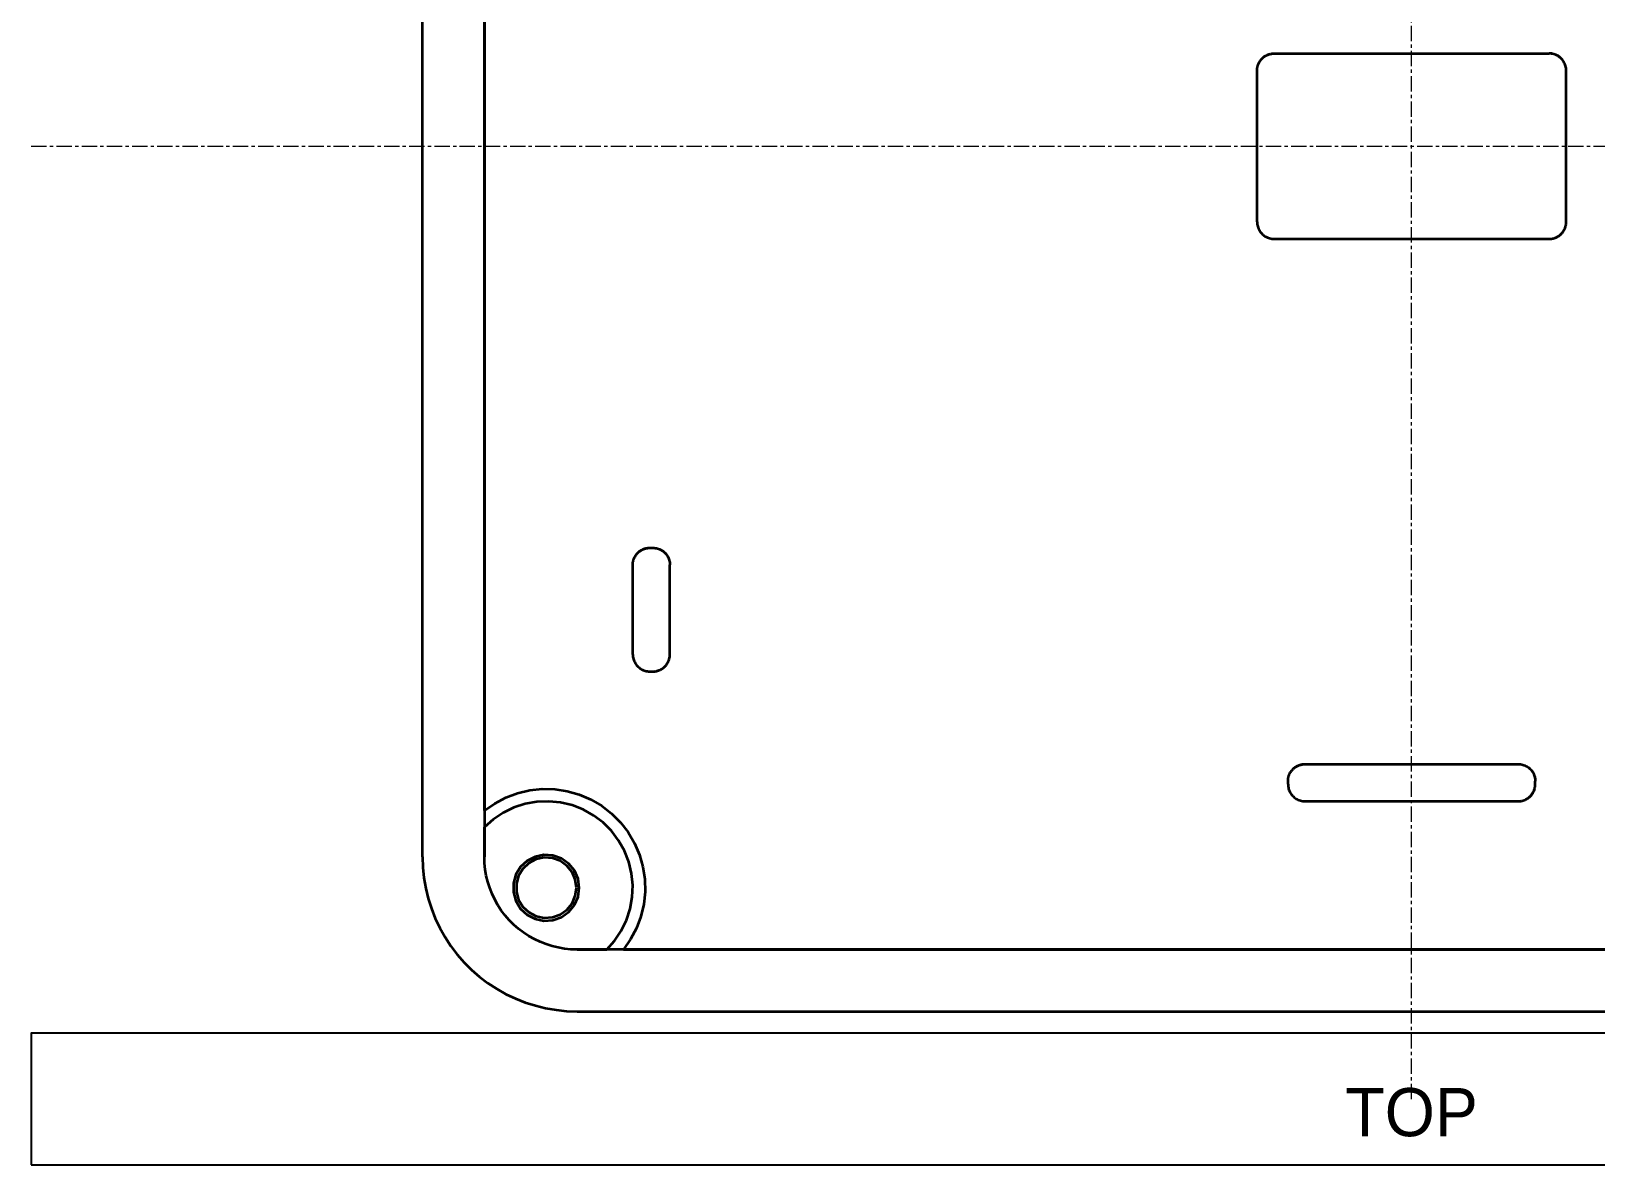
# Model space of a CAD drawing. Header units: millimetres. Extents: x 10 to 410, y 10 to 287.
# Drawn here: x 278 to 349.4, y 187 to 238.7 of the extents above; entities that cross this region are included whole.
import ezdxf
from ezdxf.enums import TextEntityAlignment as Align

# ---------------------------------------------------------------- set-up
doc = ezdxf.new("R2010")
doc.units = ezdxf.units.MM
doc.linetypes.add('CENTER', pattern=[1.15, 0.7, -0.15, 0.15, -0.15])
doc.linetypes.add('DASHED', pattern=[0.75, 0.5, -0.25])
for name, color, linetype, lineweight in [('CENTER', 4, 'CENTER', 13), ('HIDDEN', 8, 'DASHED', 18), ('TITLE_BLOCK', 7, 'CONTINUOUS', 25), ('VISIBLE', 7, 'CONTINUOUS', 35)]:
    doc.layers.add(name, color=color, linetype=linetype, lineweight=lineweight)

msp = doc.modelspace()

# ---------------------------------------------------------------- linework, layer by layer
at = {"layer": 'CENTER'}
for p, q in [((341, 190), (341, 273)), ((278, 233.5), (404, 233.5))]:
    msp.add_line(p, q, dxfattribs=at)
at = {"layer": 'HIDDEN'}
for points in [[(295.864, 201.059), (295.864, 203.88), (295.864, 206.702), (295.864, 209.523), (295.864, 212.344), (295.864, 215.165), (295.864, 217.987), (295.864, 220.808), (295.864, 223.629), (295.864, 226.45), (295.864, 229.271), (295.864, 232.093), (295.864, 234.914), (295.864, 237.735), (295.864, 240.556), (295.864, 243.377), (295.864, 246.199), (295.864, 249.02), (295.864, 251.841), (295.864, 254.662), (295.864, 257.483), (295.864, 260.305), (295.864, 263.126), (295.864, 265.947)], [(333.949, 236.958), (333.95, 236.987), (333.952, 237.016), (333.954, 237.045), (333.958, 237.074), (333.963, 237.103), (333.969, 237.131), (333.976, 237.16), (333.984, 237.188), (333.993, 237.215), (334.003, 237.243), (334.015, 237.269), (334.027, 237.296), (334.04, 237.322), (334.054, 237.347), (334.069, 237.372), (334.085, 237.397), (334.102, 237.42), (334.12, 237.443), (334.139, 237.466), (334.158, 237.487), (334.178, 237.508), (334.199, 237.528), (334.221, 237.548)], [(333.949, 230.046), (333.949, 230.347), (333.949, 230.647), (333.949, 230.948), (333.949, 231.248), (333.949, 231.549), (333.949, 231.849), (333.949, 232.15), (333.949, 232.45), (333.949, 232.751), (333.949, 233.051), (333.949, 233.352), (333.949, 233.652), (333.949, 233.953), (333.949, 234.253), (333.949, 234.554), (333.949, 234.854), (333.949, 235.155), (333.949, 235.455), (333.949, 235.756), (333.949, 236.056), (333.949, 236.357), (333.949, 236.658), (333.949, 236.958)], [(333.949, 236.958), (333.949, 236.958), (333.949, 236.958), (333.949, 236.958), (333.949, 236.958), (333.949, 236.958), (333.949, 236.958), (333.949, 236.958), (333.949, 236.958), (333.949, 236.958), (333.949, 236.958), (333.949, 236.958), (333.949, 236.958), (333.949, 236.958), (333.949, 236.958), (333.949, 236.958), (333.949, 236.958), (333.949, 236.958), (333.949, 236.958), (333.949, 236.958), (333.949, 236.958), (333.949, 236.957), (333.949, 236.957), (333.949, 236.957)], [(333.949, 230.046), (333.951, 229.993), (333.957, 229.94), (333.966, 229.888), (333.978, 229.837), (333.994, 229.786), (334.014, 229.737), (334.036, 229.689), (334.062, 229.643), (334.091, 229.599), (334.123, 229.556), (334.158, 229.517), (334.196, 229.479), (334.236, 229.444), (334.278, 229.412), (334.322, 229.383), (334.368, 229.357), (334.416, 229.335), (334.465, 229.315), (334.516, 229.299), (334.567, 229.287), (334.62, 229.278), (334.672, 229.272), (334.725, 229.27)], [(333.949, 230.046), (333.949, 230.046), (333.949, 230.046), (333.949, 230.046), (333.949, 230.046), (333.949, 230.046), (333.949, 230.046), (333.949, 230.046), (333.949, 230.046), (333.949, 230.046), (333.949, 230.046), (333.949, 230.046), (333.949, 230.046), (333.949, 230.046), (333.949, 230.046), (333.949, 230.046), (333.949, 230.046), (333.949, 230.046), (333.949, 230.046), (333.949, 230.046), (333.949, 230.046), (333.949, 230.046), (333.949, 230.046), (333.949, 230.045)], [(334.725, 229.27), (335.271, 229.27), (335.817, 229.27), (336.363, 229.27), (336.909, 229.27), (337.454, 229.27), (338, 229.27), (338.546, 229.27), (339.092, 229.27), (339.638, 229.27), (340.184, 229.27), (340.73, 229.27), (341.275, 229.27), (341.821, 229.27), (342.367, 229.27), (342.913, 229.27), (343.459, 229.27), (344.005, 229.27), (344.55, 229.27), (345.096, 229.27), (345.642, 229.27), (346.188, 229.27), (346.734, 229.27), (347.28, 229.27)], [(334.725, 229.27), (334.725, 229.27), (334.725, 229.27), (334.725, 229.27), (334.725, 229.27), (334.725, 229.27), (334.725, 229.27), (334.725, 229.27), (334.725, 229.27), (334.725, 229.27), (334.725, 229.27), (334.725, 229.27), (334.725, 229.27), (334.725, 229.27), (334.725, 229.27), (334.725, 229.27), (334.725, 229.27), (334.725, 229.27), (334.725, 229.27), (334.725, 229.27), (334.725, 229.27), (334.725, 229.27), (334.725, 229.27), (334.725, 229.27)], [(347.28, 229.27), (347.28, 229.27), (347.28, 229.27), (347.28, 229.27), (347.279, 229.27), (347.279, 229.27), (347.279, 229.27), (347.279, 229.27), (347.279, 229.27), (347.279, 229.27), (347.279, 229.27), (347.279, 229.27), (347.279, 229.27), (347.279, 229.27), (347.279, 229.27), (347.279, 229.27), (347.279, 229.27), (347.279, 229.27), (347.279, 229.27), (347.279, 229.27), (347.279, 229.27), (347.279, 229.27), (347.279, 229.27), (347.279, 229.27)], [(347.28, 229.27), (347.303, 229.271), (347.327, 229.272), (347.351, 229.274), (347.375, 229.276), (347.398, 229.279), (347.422, 229.283), (347.445, 229.288), (347.469, 229.294), (347.492, 229.3), (347.514, 229.307), (347.537, 229.314), (347.559, 229.323), (347.582, 229.331), (347.603, 229.341), (347.625, 229.351), (347.646, 229.362), (347.667, 229.374), (347.688, 229.386), (347.708, 229.399), (347.727, 229.412), (347.747, 229.427), (347.765, 229.441), (347.784, 229.456)], [(305.455, 214.388), (305.456, 214.418), (305.457, 214.447), (305.46, 214.476), (305.464, 214.504), (305.469, 214.533), (305.475, 214.562), (305.482, 214.59), (305.49, 214.618), (305.499, 214.646), (305.509, 214.673), (305.52, 214.7), (305.533, 214.726), (305.546, 214.752), (305.56, 214.778), (305.575, 214.803), (305.591, 214.827), (305.608, 214.851), (305.626, 214.874), (305.644, 214.896), (305.664, 214.918), (305.684, 214.939), (305.705, 214.959), (305.727, 214.978)], [(305.455, 214.388), (305.455, 214.388), (305.455, 214.388), (305.455, 214.388), (305.455, 214.388), (305.455, 214.388), (305.455, 214.388), (305.455, 214.388), (305.455, 214.388), (305.455, 214.388), (305.454, 214.388), (305.454, 214.388), (305.454, 214.388), (305.454, 214.388), (305.454, 214.387), (305.454, 214.387), (305.454, 214.387), (305.454, 214.387), (305.454, 214.387), (305.454, 214.387), (305.454, 214.387), (305.454, 214.387), (305.454, 214.387), (305.453, 214.387)], [(305.455, 210.298), (305.455, 210.476), (305.455, 210.653), (305.455, 210.831), (305.455, 211.009), (305.455, 211.187), (305.455, 211.365), (305.455, 211.543), (305.455, 211.721), (305.455, 211.898), (305.455, 212.076), (305.455, 212.254), (305.455, 212.432), (305.455, 212.61), (305.455, 212.788), (305.455, 212.966), (305.455, 213.143), (305.455, 213.321), (305.455, 213.499), (305.455, 213.677), (305.455, 213.855), (305.455, 214.033), (305.455, 214.211), (305.455, 214.388)], [(305.455, 210.298), (305.455, 210.298), (305.455, 210.298), (305.455, 210.297), (305.455, 210.297), (305.455, 210.297), (305.455, 210.297), (305.455, 210.297), (305.455, 210.297), (305.455, 210.297), (305.454, 210.297), (305.454, 210.297), (305.454, 210.297), (305.454, 210.297), (305.454, 210.297), (305.454, 210.297), (305.454, 210.297), (305.454, 210.297), (305.454, 210.296), (305.454, 210.296), (305.454, 210.296), (305.454, 210.296), (305.454, 210.296), (305.453, 210.296)], [(305.455, 210.298), (305.457, 210.245), (305.462, 210.192), (305.471, 210.14), (305.484, 210.088), (305.5, 210.038), (305.519, 209.989), (305.542, 209.941), (305.568, 209.895), (305.597, 209.85), (305.629, 209.808), (305.664, 209.768), (305.702, 209.731), (305.741, 209.696), (305.784, 209.664), (305.828, 209.635), (305.874, 209.609), (305.922, 209.586), (305.971, 209.567), (306.022, 209.551), (306.073, 209.538), (306.125, 209.529), (306.178, 209.524), (306.231, 209.522)], [(306.231, 209.522), (306.231, 209.522), (306.231, 209.522), (306.231, 209.522), (306.231, 209.522), (306.231, 209.522), (306.231, 209.521), (306.231, 209.521), (306.23, 209.521), (306.23, 209.521), (306.23, 209.521), (306.23, 209.521), (306.23, 209.521), (306.23, 209.521), (306.23, 209.521), (306.23, 209.521), (306.23, 209.521), (306.23, 209.521), (306.23, 209.521), (306.23, 209.521), (306.229, 209.52), (306.229, 209.52), (306.229, 209.52), (306.229, 209.52)], [(306.231, 209.522), (306.237, 209.522), (306.243, 209.522), (306.249, 209.522), (306.256, 209.522), (306.262, 209.522), (306.268, 209.522), (306.274, 209.522), (306.28, 209.522), (306.286, 209.522), (306.292, 209.522), (306.299, 209.522), (306.305, 209.522), (306.311, 209.522), (306.317, 209.522), (306.323, 209.522), (306.329, 209.522), (306.335, 209.522), (306.341, 209.522), (306.348, 209.522), (306.354, 209.522), (306.36, 209.522), (306.366, 209.522), (306.372, 209.522)], [(306.372, 209.522), (306.372, 209.522), (306.372, 209.522), (306.372, 209.522), (306.372, 209.522), (306.372, 209.522), (306.372, 209.521), (306.372, 209.521), (306.372, 209.521), (306.371, 209.521), (306.371, 209.521), (306.371, 209.521), (306.371, 209.521), (306.371, 209.521), (306.371, 209.521), (306.371, 209.521), (306.371, 209.521), (306.371, 209.521), (306.371, 209.521), (306.371, 209.521), (306.371, 209.52), (306.37, 209.52), (306.37, 209.52), (306.37, 209.52)], [(306.372, 209.522), (306.396, 209.522), (306.42, 209.523), (306.444, 209.525), (306.467, 209.528), (306.491, 209.531), (306.515, 209.535), (306.538, 209.54), (306.561, 209.545), (306.584, 209.551), (306.607, 209.558), (306.63, 209.566), (306.652, 209.574), (306.674, 209.583), (306.696, 209.593), (306.718, 209.603), (306.739, 209.614), (306.76, 209.625), (306.78, 209.638), (306.8, 209.651), (306.82, 209.664), (306.839, 209.678), (306.858, 209.693), (306.876, 209.708)], [(335.36, 204.514), (335.361, 204.543), (335.362, 204.572), (335.365, 204.601), (335.369, 204.63), (335.374, 204.659), (335.38, 204.687), (335.387, 204.716), (335.395, 204.744), (335.404, 204.771), (335.414, 204.799), (335.425, 204.826), (335.437, 204.852), (335.451, 204.878), (335.465, 204.903), (335.48, 204.928), (335.496, 204.953), (335.513, 204.976), (335.531, 204.999), (335.549, 205.022), (335.569, 205.043), (335.589, 205.064), (335.61, 205.085), (335.632, 205.104)], [(335.36, 204.514), (335.36, 204.514), (335.36, 204.514), (335.36, 204.514), (335.36, 204.514), (335.36, 204.514), (335.36, 204.514), (335.359, 204.514), (335.359, 204.514), (335.359, 204.514), (335.359, 204.514), (335.359, 204.513), (335.359, 204.513), (335.359, 204.513), (335.359, 204.513), (335.359, 204.513), (335.359, 204.513), (335.359, 204.513), (335.359, 204.513), (335.359, 204.513), (335.358, 204.513), (335.358, 204.513), (335.358, 204.513), (335.358, 204.513)], [(335.36, 204.373), (335.36, 204.373), (335.36, 204.373), (335.36, 204.373), (335.36, 204.373), (335.36, 204.373), (335.36, 204.373), (335.359, 204.373), (335.359, 204.373), (335.359, 204.373), (335.359, 204.372), (335.359, 204.372), (335.359, 204.372), (335.359, 204.372), (335.359, 204.372), (335.359, 204.372), (335.359, 204.372), (335.359, 204.372), (335.359, 204.372), (335.359, 204.372), (335.358, 204.372), (335.358, 204.372), (335.358, 204.372), (335.358, 204.372)], [(335.36, 204.373), (335.36, 204.379), (335.36, 204.385), (335.36, 204.392), (335.36, 204.398), (335.36, 204.404), (335.36, 204.41), (335.36, 204.416), (335.36, 204.422), (335.36, 204.428), (335.36, 204.434), (335.36, 204.441), (335.36, 204.447), (335.36, 204.453), (335.36, 204.459), (335.36, 204.465), (335.36, 204.471), (335.36, 204.477), (335.36, 204.484), (335.36, 204.49), (335.36, 204.496), (335.36, 204.502), (335.36, 204.508), (335.36, 204.514)], [(335.36, 204.373), (335.362, 204.32), (335.367, 204.268), (335.376, 204.215), (335.389, 204.164), (335.405, 204.113), (335.424, 204.064), (335.447, 204.016), (335.473, 203.97), (335.502, 203.926), (335.534, 203.884), (335.569, 203.844), (335.606, 203.806), (335.646, 203.771), (335.688, 203.739), (335.733, 203.71), (335.779, 203.684), (335.827, 203.662), (335.876, 203.642), (335.927, 203.626), (335.978, 203.614), (336.03, 203.605), (336.083, 203.599), (336.136, 203.597)], [(336.136, 203.597), (336.136, 203.597), (336.136, 203.597), (336.136, 203.597), (336.136, 203.597), (336.135, 203.597), (336.135, 203.597), (336.135, 203.597), (336.135, 203.597), (336.135, 203.597), (336.135, 203.597), (336.135, 203.597), (336.135, 203.596), (336.135, 203.596), (336.135, 203.596), (336.135, 203.596), (336.135, 203.596), (336.135, 203.596), (336.134, 203.596), (336.134, 203.596), (336.134, 203.596), (336.134, 203.596), (336.134, 203.596), (336.134, 203.596)], [(336.136, 203.597), (336.559, 203.597), (336.982, 203.597), (337.405, 203.597), (337.829, 203.597), (338.252, 203.597), (338.675, 203.597), (339.098, 203.597), (339.521, 203.597), (339.944, 203.597), (340.368, 203.597), (340.791, 203.597), (341.214, 203.597), (341.637, 203.597), (342.06, 203.597), (342.484, 203.597), (342.907, 203.597), (343.33, 203.597), (343.753, 203.597), (344.176, 203.597), (344.599, 203.597), (345.023, 203.597), (345.446, 203.597), (345.869, 203.597)], [(345.869, 203.597), (345.869, 203.597), (345.869, 203.597), (345.869, 203.597), (345.869, 203.597), (345.869, 203.597), (345.869, 203.597), (345.868, 203.597), (345.868, 203.597), (345.868, 203.597), (345.868, 203.597), (345.868, 203.597), (345.868, 203.596), (345.868, 203.596), (345.868, 203.596), (345.868, 203.596), (345.868, 203.596), (345.868, 203.596), (345.868, 203.596), (345.868, 203.596), (345.867, 203.596), (345.867, 203.596), (345.867, 203.596), (345.867, 203.596)], [(345.869, 203.597), (345.893, 203.598), (345.917, 203.599), (345.94, 203.601), (345.964, 203.603), (345.988, 203.606), (346.011, 203.61), (346.035, 203.615), (346.058, 203.621), (346.081, 203.627), (346.104, 203.634), (346.127, 203.641), (346.149, 203.65), (346.171, 203.659), (346.193, 203.668), (346.214, 203.678), (346.236, 203.689), (346.256, 203.701), (346.277, 203.713), (346.297, 203.726), (346.317, 203.74), (346.336, 203.754), (346.355, 203.768), (346.373, 203.783)], [(295.864, 201.059), (295.864, 201.059), (295.864, 201.059), (295.863, 201.058), (295.863, 201.058), (295.863, 201.058), (295.862, 201.058), (295.862, 201.057), (295.862, 201.057), (295.862, 201.057), (295.861, 201.057), (295.861, 201.056), (295.861, 201.056), (295.86, 201.056), (295.86, 201.055), (295.86, 201.055), (295.859, 201.055), (295.859, 201.055), (295.859, 201.054), (295.858, 201.054), (295.858, 201.054), (295.858, 201.054), (295.857, 201.053), (295.857, 201.053)], [(295.864, 201.059), (295.881, 200.578), (295.93, 200.099), (296.012, 199.624), (296.126, 199.156), (296.272, 198.697), (296.448, 198.249), (296.655, 197.814), (296.891, 197.395), (297.155, 196.992), (297.446, 196.608), (297.763, 196.245), (298.103, 195.905), (298.466, 195.588), (298.85, 195.297), (299.253, 195.033), (299.673, 194.797), (300.107, 194.59), (300.555, 194.413), (301.015, 194.268), (301.482, 194.154), (301.957, 194.072), (302.436, 194.023), (302.917, 194.006)], [(302.917, 194.006), (302.917, 194.006), (302.917, 194.006), (302.916, 194.005), (302.916, 194.005), (302.916, 194.005), (302.915, 194.005), (302.915, 194.004), (302.915, 194.004), (302.915, 194.004), (302.914, 194.004), (302.914, 194.003), (302.914, 194.003), (302.913, 194.003), (302.913, 194.002), (302.913, 194.002), (302.912, 194.002), (302.912, 194.002), (302.912, 194.001), (302.911, 194.001), (302.911, 194.001), (302.911, 194.001), (302.91, 194), (302.91, 194)], [(302.917, 194.006), (306.229, 194.006), (309.541, 194.006), (312.853, 194.006), (316.165, 194.006), (319.477, 194.006), (322.788, 194.006), (326.1, 194.006), (329.412, 194.006), (332.724, 194.006), (336.036, 194.006), (339.348, 194.006), (342.66, 194.006), (345.971, 194.006), (349.283, 194.006), (352.595, 194.006), (355.907, 194.006), (359.219, 194.006), (362.531, 194.006), (365.843, 194.006), (369.154, 194.006), (372.466, 194.006), (375.778, 194.006), (379.09, 194.006)]]:
    msp.add_lwpolyline(points, dxfattribs=at)
at = {"layer": 'TITLE_BLOCK'}
msp.add_lwpolyline([(278, 187), (404, 187), (404, 193), (278, 193)], close=True, dxfattribs=at)
at = {"layer": 'VISIBLE'}
for points in [[(295.857, 201.053), (295.857, 203.874), (295.857, 206.695), (295.857, 209.517), (295.857, 212.338), (295.857, 215.159), (295.857, 217.98), (295.857, 220.801), (295.857, 223.623), (295.857, 226.444), (295.857, 229.265), (295.857, 232.086), (295.857, 234.907), (295.857, 237.729), (295.857, 240.55), (295.857, 243.371), (295.857, 246.192), (295.857, 249.014), (295.857, 251.835), (295.857, 254.656), (295.857, 257.477), (295.857, 260.298), (295.857, 263.12), (295.857, 265.941)], [(298.678, 265.941), (298.678, 263.12), (298.678, 260.298), (298.678, 257.477), (298.678, 254.656), (298.678, 251.835), (298.678, 249.014), (298.678, 246.192), (298.678, 243.371), (298.678, 240.55), (298.678, 237.729), (298.678, 234.907), (298.678, 232.086), (298.678, 229.265), (298.678, 226.444), (298.678, 223.623), (298.678, 220.801), (298.678, 217.98), (298.678, 215.159), (298.678, 212.338), (298.678, 209.517), (298.678, 206.695), (298.678, 203.874), (298.678, 201.053)], [(298.684, 203.168), (298.684, 205.805), (298.684, 208.443), (298.684, 211.081), (298.684, 213.719), (298.684, 216.357), (298.684, 218.994), (298.684, 221.632), (298.684, 224.27), (298.684, 226.908), (298.684, 229.545), (298.684, 232.183), (298.684, 234.821), (298.684, 237.459), (298.684, 240.097), (298.684, 242.734), (298.684, 245.372), (298.684, 248.01), (298.684, 250.648), (298.684, 253.285), (298.684, 255.923), (298.684, 258.561), (298.684, 261.199), (298.684, 263.836)], [(333.949, 236.957), (333.949, 236.987), (333.951, 237.016), (333.954, 237.045), (333.957, 237.073), (333.962, 237.102), (333.968, 237.131), (333.975, 237.159), (333.983, 237.187), (333.993, 237.215), (334.003, 237.242), (334.014, 237.269), (334.026, 237.295), (334.039, 237.321), (334.053, 237.347), (334.068, 237.372), (334.084, 237.396), (334.101, 237.42), (334.119, 237.443), (334.138, 237.465), (334.157, 237.487), (334.178, 237.508), (334.199, 237.528), (334.22, 237.547)], [(334.22, 237.547), (334.239, 237.562), (334.258, 237.577), (334.277, 237.591), (334.297, 237.605), (334.317, 237.617), (334.337, 237.63), (334.358, 237.641), (334.379, 237.652), (334.401, 237.662), (334.423, 237.672), (334.445, 237.681), (334.467, 237.689), (334.49, 237.697), (334.513, 237.704), (334.536, 237.71), (334.559, 237.715), (334.582, 237.72), (334.606, 237.724), (334.629, 237.727), (334.653, 237.73), (334.677, 237.732), (334.701, 237.733), (334.725, 237.733)], [(334.221, 237.548), (334.221, 237.548), (334.221, 237.548), (334.221, 237.548), (334.221, 237.548), (334.221, 237.548), (334.221, 237.548), (334.221, 237.548), (334.221, 237.548), (334.221, 237.548), (334.221, 237.547), (334.221, 237.547), (334.221, 237.547), (334.221, 237.547), (334.221, 237.547), (334.221, 237.547), (334.221, 237.547), (334.221, 237.547), (334.221, 237.547), (334.22, 237.547), (334.22, 237.547), (334.22, 237.547), (334.22, 237.547), (334.22, 237.547)], [(334.221, 237.548), (334.239, 237.563), (334.258, 237.578), (334.278, 237.592), (334.297, 237.605), (334.317, 237.618), (334.338, 237.63), (334.359, 237.642), (334.38, 237.653), (334.401, 237.663), (334.423, 237.673), (334.445, 237.682), (334.468, 237.69), (334.49, 237.697), (334.513, 237.704), (334.536, 237.711), (334.56, 237.716), (334.583, 237.721), (334.606, 237.725), (334.63, 237.728), (334.654, 237.731), (334.678, 237.732), (334.701, 237.734), (334.725, 237.734)], [(334.725, 237.734), (335.271, 237.734), (335.817, 237.734), (336.363, 237.734), (336.909, 237.734), (337.454, 237.734), (338, 237.734), (338.546, 237.734), (339.092, 237.734), (339.638, 237.734), (340.184, 237.734), (340.73, 237.734), (341.275, 237.734), (341.821, 237.734), (342.367, 237.734), (342.913, 237.734), (343.459, 237.734), (344.005, 237.734), (344.55, 237.734), (345.096, 237.734), (345.642, 237.734), (346.188, 237.734), (346.734, 237.734), (347.28, 237.734)], [(334.725, 237.734), (334.725, 237.734), (334.725, 237.734), (334.725, 237.734), (334.725, 237.734), (334.725, 237.734), (334.725, 237.734), (334.725, 237.734), (334.725, 237.734), (334.725, 237.734), (334.725, 237.734), (334.725, 237.734), (334.725, 237.734), (334.725, 237.734), (334.725, 237.734), (334.725, 237.733), (334.725, 237.733), (334.725, 237.733), (334.725, 237.733), (334.725, 237.733), (334.725, 237.733), (334.725, 237.733), (334.725, 237.733), (334.725, 237.733)], [(334.725, 237.733), (335.27, 237.733), (335.816, 237.733), (336.362, 237.733), (336.908, 237.733), (337.454, 237.733), (338, 237.733), (338.545, 237.733), (339.091, 237.733), (339.637, 237.733), (340.183, 237.733), (340.729, 237.733), (341.275, 237.733), (341.82, 237.733), (342.366, 237.733), (342.912, 237.733), (343.458, 237.733), (344.004, 237.733), (344.55, 237.733), (345.096, 237.733), (345.641, 237.733), (346.187, 237.733), (346.733, 237.733), (347.279, 237.733)], [(347.28, 237.734), (347.28, 237.734), (347.28, 237.734), (347.28, 237.734), (347.279, 237.734), (347.279, 237.734), (347.279, 237.734), (347.279, 237.734), (347.279, 237.734), (347.279, 237.734), (347.279, 237.734), (347.279, 237.734), (347.279, 237.734), (347.279, 237.734), (347.279, 237.734), (347.279, 237.733), (347.279, 237.733), (347.279, 237.733), (347.279, 237.733), (347.279, 237.733), (347.279, 237.733), (347.279, 237.733), (347.279, 237.733), (347.279, 237.733)], [(348.055, 236.957), (348.053, 237.01), (348.047, 237.063), (348.038, 237.115), (348.026, 237.167), (348.01, 237.217), (347.99, 237.267), (347.968, 237.314), (347.942, 237.361), (347.913, 237.405), (347.881, 237.447), (347.846, 237.487), (347.808, 237.524), (347.769, 237.559), (347.726, 237.591), (347.682, 237.62), (347.636, 237.646), (347.588, 237.669), (347.539, 237.688), (347.488, 237.704), (347.437, 237.717), (347.385, 237.726), (347.332, 237.731), (347.279, 237.733)], [(348.055, 236.958), (348.054, 237.011), (348.048, 237.064), (348.039, 237.116), (348.027, 237.167), (348.011, 237.218), (347.991, 237.267), (347.968, 237.315), (347.943, 237.361), (347.913, 237.405), (347.881, 237.448), (347.847, 237.488), (347.809, 237.525), (347.769, 237.56), (347.727, 237.592), (347.683, 237.621), (347.637, 237.647), (347.589, 237.67), (347.539, 237.689), (347.489, 237.705), (347.437, 237.718), (347.385, 237.727), (347.333, 237.732), (347.28, 237.734)], [(333.949, 230.045), (333.949, 230.346), (333.949, 230.647), (333.949, 230.947), (333.949, 231.248), (333.949, 231.548), (333.949, 231.849), (333.949, 232.149), (333.949, 232.45), (333.949, 232.75), (333.949, 233.051), (333.949, 233.351), (333.949, 233.652), (333.949, 233.952), (333.949, 234.253), (333.949, 234.553), (333.949, 234.854), (333.949, 235.154), (333.949, 235.455), (333.949, 235.755), (333.949, 236.056), (333.949, 236.356), (333.949, 236.657), (333.949, 236.957)], [(348.055, 230.046), (348.055, 230.347), (348.055, 230.647), (348.055, 230.948), (348.055, 231.248), (348.055, 231.549), (348.055, 231.849), (348.055, 232.15), (348.055, 232.45), (348.055, 232.751), (348.055, 233.051), (348.055, 233.352), (348.055, 233.652), (348.055, 233.953), (348.055, 234.253), (348.055, 234.554), (348.055, 234.854), (348.055, 235.155), (348.055, 235.455), (348.055, 235.756), (348.055, 236.056), (348.055, 236.357), (348.055, 236.658), (348.055, 236.958)], [(348.055, 236.958), (348.055, 236.958), (348.055, 236.958), (348.055, 236.958), (348.055, 236.958), (348.055, 236.958), (348.055, 236.958), (348.055, 236.958), (348.055, 236.958), (348.055, 236.958), (348.055, 236.958), (348.055, 236.958), (348.055, 236.958), (348.055, 236.958), (348.055, 236.958), (348.055, 236.958), (348.055, 236.958), (348.055, 236.958), (348.055, 236.958), (348.055, 236.958), (348.055, 236.958), (348.055, 236.957), (348.055, 236.957), (348.055, 236.957)], [(348.055, 230.045), (348.055, 230.346), (348.055, 230.647), (348.055, 230.947), (348.055, 231.248), (348.055, 231.548), (348.055, 231.849), (348.055, 232.149), (348.055, 232.45), (348.055, 232.75), (348.055, 233.051), (348.055, 233.351), (348.055, 233.652), (348.055, 233.952), (348.055, 234.253), (348.055, 234.553), (348.055, 234.854), (348.055, 235.154), (348.055, 235.455), (348.055, 235.755), (348.055, 236.056), (348.055, 236.356), (348.055, 236.657), (348.055, 236.957)], [(333.949, 230.045), (333.951, 229.993), (333.956, 229.94), (333.965, 229.888), (333.977, 229.836), (333.993, 229.786), (334.013, 229.736), (334.036, 229.689), (334.062, 229.642), (334.091, 229.598), (334.123, 229.556), (334.158, 229.516), (334.195, 229.478), (334.235, 229.444), (334.277, 229.412), (334.321, 229.383), (334.368, 229.357), (334.415, 229.334), (334.465, 229.314), (334.515, 229.298), (334.567, 229.286), (334.619, 229.277), (334.672, 229.271), (334.725, 229.27)], [(347.783, 229.456), (347.805, 229.475), (347.826, 229.495), (347.846, 229.516), (347.866, 229.538), (347.884, 229.56), (347.902, 229.583), (347.919, 229.607), (347.935, 229.631), (347.95, 229.656), (347.964, 229.682), (347.977, 229.708), (347.99, 229.734), (348.001, 229.761), (348.011, 229.788), (348.02, 229.816), (348.028, 229.844), (348.035, 229.872), (348.041, 229.901), (348.046, 229.929), (348.05, 229.958), (348.053, 229.987), (348.054, 230.016), (348.055, 230.045)], [(347.784, 229.456), (347.806, 229.476), (347.827, 229.496), (347.847, 229.517), (347.866, 229.538), (347.885, 229.561), (347.903, 229.584), (347.92, 229.608), (347.936, 229.632), (347.951, 229.657), (347.965, 229.682), (347.978, 229.708), (347.99, 229.735), (348.001, 229.762), (348.012, 229.789), (348.021, 229.817), (348.029, 229.845), (348.036, 229.873), (348.042, 229.901), (348.047, 229.93), (348.051, 229.959), (348.053, 229.988), (348.055, 230.017), (348.055, 230.046)], [(348.055, 230.046), (348.055, 230.046), (348.055, 230.046), (348.055, 230.046), (348.055, 230.046), (348.055, 230.046), (348.055, 230.046), (348.055, 230.046), (348.055, 230.046), (348.055, 230.046), (348.055, 230.046), (348.055, 230.046), (348.055, 230.046), (348.055, 230.046), (348.055, 230.046), (348.055, 230.046), (348.055, 230.046), (348.055, 230.046), (348.055, 230.046), (348.055, 230.046), (348.055, 230.046), (348.055, 230.046), (348.055, 230.046), (348.055, 230.045)], [(334.725, 229.27), (335.27, 229.27), (335.816, 229.27), (336.362, 229.27), (336.908, 229.27), (337.454, 229.27), (338, 229.27), (338.545, 229.27), (339.091, 229.27), (339.637, 229.27), (340.183, 229.27), (340.729, 229.27), (341.275, 229.27), (341.82, 229.27), (342.366, 229.27), (342.912, 229.27), (343.458, 229.27), (344.004, 229.27), (344.55, 229.27), (345.096, 229.27), (345.641, 229.27), (346.187, 229.27), (346.733, 229.27), (347.279, 229.27)], [(347.279, 229.27), (347.303, 229.27), (347.327, 229.271), (347.35, 229.273), (347.374, 229.276), (347.398, 229.279), (347.421, 229.283), (347.445, 229.288), (347.468, 229.293), (347.491, 229.299), (347.514, 229.306), (347.536, 229.314), (347.559, 229.322), (347.581, 229.331), (347.603, 229.34), (347.624, 229.351), (347.645, 229.362), (347.666, 229.373), (347.687, 229.386), (347.707, 229.398), (347.727, 229.412), (347.746, 229.426), (347.765, 229.441), (347.783, 229.456)], [(347.784, 229.456), (347.784, 229.456), (347.784, 229.456), (347.784, 229.456), (347.784, 229.456), (347.784, 229.456), (347.784, 229.456), (347.784, 229.456), (347.784, 229.456), (347.784, 229.456), (347.783, 229.456), (347.783, 229.456), (347.783, 229.456), (347.783, 229.456), (347.783, 229.456), (347.783, 229.456), (347.783, 229.456), (347.783, 229.456), (347.783, 229.456), (347.783, 229.456), (347.783, 229.456), (347.783, 229.456), (347.783, 229.456), (347.783, 229.456)], [(305.453, 214.387), (305.454, 214.416), (305.456, 214.445), (305.458, 214.474), (305.462, 214.503), (305.467, 214.532), (305.473, 214.56), (305.48, 214.588), (305.488, 214.616), (305.497, 214.644), (305.507, 214.671), (305.519, 214.698), (305.531, 214.725), (305.544, 214.751), (305.558, 214.776), (305.573, 214.801), (305.589, 214.825), (305.606, 214.849), (305.624, 214.872), (305.643, 214.894), (305.662, 214.916), (305.682, 214.937), (305.703, 214.957), (305.725, 214.977)], [(305.725, 214.977), (305.743, 214.992), (305.762, 215.006), (305.782, 215.02), (305.801, 215.034), (305.821, 215.047), (305.842, 215.059), (305.863, 215.071), (305.884, 215.082), (305.905, 215.092), (305.927, 215.102), (305.949, 215.11), (305.972, 215.119), (305.994, 215.126), (306.017, 215.133), (306.04, 215.139), (306.064, 215.145), (306.087, 215.15), (306.11, 215.154), (306.134, 215.157), (306.158, 215.159), (306.182, 215.161), (306.205, 215.162), (306.229, 215.163)], [(305.727, 214.978), (305.727, 214.978), (305.727, 214.978), (305.727, 214.978), (305.727, 214.978), (305.727, 214.978), (305.726, 214.978), (305.726, 214.978), (305.726, 214.978), (305.726, 214.977), (305.726, 214.977), (305.726, 214.977), (305.726, 214.977), (305.726, 214.977), (305.726, 214.977), (305.726, 214.977), (305.726, 214.977), (305.726, 214.977), (305.725, 214.977), (305.725, 214.977), (305.725, 214.977), (305.725, 214.977), (305.725, 214.977), (305.725, 214.977)], [(305.727, 214.978), (305.745, 214.993), (305.764, 215.008), (305.783, 215.022), (305.803, 215.036), (305.823, 215.048), (305.844, 215.061), (305.865, 215.072), (305.886, 215.083), (305.907, 215.093), (305.929, 215.103), (305.951, 215.112), (305.974, 215.12), (305.996, 215.128), (306.019, 215.135), (306.042, 215.141), (306.065, 215.146), (306.089, 215.151), (306.112, 215.155), (306.136, 215.158), (306.16, 215.161), (306.183, 215.163), (306.207, 215.164), (306.231, 215.164)], [(306.231, 215.164), (306.231, 215.164), (306.231, 215.164), (306.231, 215.164), (306.231, 215.164), (306.231, 215.164), (306.231, 215.164), (306.231, 215.164), (306.23, 215.164), (306.23, 215.164), (306.23, 215.164), (306.23, 215.164), (306.23, 215.163), (306.23, 215.163), (306.23, 215.163), (306.23, 215.163), (306.23, 215.163), (306.23, 215.163), (306.23, 215.163), (306.23, 215.163), (306.229, 215.163), (306.229, 215.163), (306.229, 215.163), (306.229, 215.163)], [(306.229, 215.163), (306.235, 215.163), (306.242, 215.163), (306.248, 215.163), (306.254, 215.163), (306.26, 215.163), (306.266, 215.163), (306.272, 215.163), (306.278, 215.163), (306.284, 215.163), (306.291, 215.163), (306.297, 215.163), (306.303, 215.163), (306.309, 215.163), (306.315, 215.163), (306.321, 215.163), (306.327, 215.163), (306.334, 215.163), (306.34, 215.163), (306.346, 215.163), (306.352, 215.163), (306.358, 215.163), (306.364, 215.163), (306.37, 215.163)], [(306.231, 215.164), (306.237, 215.164), (306.243, 215.164), (306.249, 215.164), (306.256, 215.164), (306.262, 215.164), (306.268, 215.164), (306.274, 215.164), (306.28, 215.164), (306.286, 215.164), (306.292, 215.164), (306.299, 215.164), (306.305, 215.164), (306.311, 215.164), (306.317, 215.164), (306.323, 215.164), (306.329, 215.164), (306.335, 215.164), (306.341, 215.164), (306.348, 215.164), (306.354, 215.164), (306.36, 215.164), (306.366, 215.164), (306.372, 215.164)], [(306.372, 215.164), (306.372, 215.164), (306.372, 215.164), (306.372, 215.164), (306.372, 215.164), (306.372, 215.164), (306.372, 215.164), (306.372, 215.164), (306.372, 215.164), (306.371, 215.164), (306.371, 215.164), (306.371, 215.164), (306.371, 215.163), (306.371, 215.163), (306.371, 215.163), (306.371, 215.163), (306.371, 215.163), (306.371, 215.163), (306.371, 215.163), (306.371, 215.163), (306.371, 215.163), (306.37, 215.163), (306.37, 215.163), (306.37, 215.163)], [(306.37, 215.163), (306.423, 215.161), (306.476, 215.155), (306.528, 215.146), (306.58, 215.134), (306.63, 215.118), (306.679, 215.098), (306.727, 215.076), (306.773, 215.05), (306.818, 215.021), (306.86, 214.989), (306.9, 214.954), (306.937, 214.916), (306.972, 214.876), (307.004, 214.834), (307.033, 214.79), (307.059, 214.744), (307.082, 214.696), (307.101, 214.647), (307.117, 214.596), (307.13, 214.545), (307.139, 214.493), (307.144, 214.44), (307.146, 214.387)], [(306.372, 215.164), (306.425, 215.162), (306.478, 215.157), (306.53, 215.148), (306.581, 215.135), (306.632, 215.119), (306.681, 215.1), (306.729, 215.077), (306.775, 215.051), (306.82, 215.022), (306.862, 214.99), (306.902, 214.955), (306.939, 214.918), (306.974, 214.878), (307.006, 214.836), (307.035, 214.792), (307.061, 214.745), (307.084, 214.698), (307.103, 214.648), (307.119, 214.598), (307.132, 214.546), (307.141, 214.494), (307.146, 214.441), (307.148, 214.388)], [(305.453, 210.296), (305.453, 210.474), (305.453, 210.652), (305.453, 210.83), (305.453, 211.008), (305.453, 211.185), (305.453, 211.363), (305.453, 211.541), (305.453, 211.719), (305.453, 211.897), (305.453, 212.075), (305.453, 212.253), (305.453, 212.43), (305.453, 212.608), (305.453, 212.786), (305.453, 212.964), (305.453, 213.142), (305.453, 213.32), (305.453, 213.498), (305.453, 213.675), (305.453, 213.853), (305.453, 214.031), (305.453, 214.209), (305.453, 214.387)], [(307.148, 214.388), (307.148, 214.388), (307.148, 214.388), (307.148, 214.388), (307.148, 214.388), (307.148, 214.388), (307.148, 214.388), (307.147, 214.388), (307.147, 214.388), (307.147, 214.388), (307.147, 214.388), (307.147, 214.388), (307.147, 214.388), (307.147, 214.388), (307.147, 214.387), (307.147, 214.387), (307.147, 214.387), (307.147, 214.387), (307.147, 214.387), (307.146, 214.387), (307.146, 214.387), (307.146, 214.387), (307.146, 214.387), (307.146, 214.387)], [(307.146, 210.296), (307.146, 210.474), (307.146, 210.652), (307.146, 210.83), (307.146, 211.008), (307.146, 211.185), (307.146, 211.363), (307.146, 211.541), (307.146, 211.719), (307.146, 211.897), (307.146, 212.075), (307.146, 212.253), (307.146, 212.43), (307.146, 212.608), (307.146, 212.786), (307.146, 212.964), (307.146, 213.142), (307.146, 213.32), (307.146, 213.498), (307.146, 213.675), (307.146, 213.853), (307.146, 214.031), (307.146, 214.209), (307.146, 214.387)], [(307.148, 210.298), (307.148, 210.476), (307.148, 210.653), (307.148, 210.831), (307.148, 211.009), (307.148, 211.187), (307.148, 211.365), (307.148, 211.543), (307.148, 211.721), (307.148, 211.898), (307.148, 212.076), (307.148, 212.254), (307.148, 212.432), (307.148, 212.61), (307.148, 212.788), (307.148, 212.966), (307.148, 213.143), (307.148, 213.321), (307.148, 213.499), (307.148, 213.677), (307.148, 213.855), (307.148, 214.033), (307.148, 214.211), (307.148, 214.388)], [(305.453, 210.296), (305.455, 210.243), (305.461, 210.19), (305.47, 210.138), (305.482, 210.087), (305.498, 210.036), (305.518, 209.987), (305.54, 209.939), (305.566, 209.893), (305.595, 209.849), (305.627, 209.806), (305.662, 209.767), (305.7, 209.729), (305.74, 209.694), (305.782, 209.662), (305.826, 209.633), (305.872, 209.607), (305.92, 209.585), (305.969, 209.565), (306.02, 209.549), (306.071, 209.537), (306.124, 209.528), (306.176, 209.522), (306.229, 209.52)], [(306.874, 209.706), (306.896, 209.726), (306.917, 209.746), (306.938, 209.767), (306.957, 209.788), (306.976, 209.811), (306.993, 209.834), (307.01, 209.858), (307.026, 209.882), (307.041, 209.907), (307.056, 209.932), (307.069, 209.958), (307.081, 209.985), (307.092, 210.012), (307.102, 210.039), (307.111, 210.067), (307.12, 210.095), (307.127, 210.123), (307.133, 210.151), (307.137, 210.18), (307.141, 210.209), (307.144, 210.238), (307.146, 210.267), (307.146, 210.296)], [(306.876, 209.708), (306.898, 209.727), (306.919, 209.747), (306.939, 209.768), (306.959, 209.79), (306.977, 209.812), (306.995, 209.835), (307.012, 209.859), (307.028, 209.884), (307.043, 209.908), (307.057, 209.934), (307.071, 209.96), (307.083, 209.986), (307.094, 210.013), (307.104, 210.041), (307.113, 210.068), (307.121, 210.096), (307.128, 210.124), (307.134, 210.153), (307.139, 210.182), (307.143, 210.21), (307.146, 210.239), (307.147, 210.269), (307.148, 210.298)], [(307.148, 210.298), (307.148, 210.298), (307.148, 210.298), (307.148, 210.297), (307.148, 210.297), (307.148, 210.297), (307.148, 210.297), (307.147, 210.297), (307.147, 210.297), (307.147, 210.297), (307.147, 210.297), (307.147, 210.297), (307.147, 210.297), (307.147, 210.297), (307.147, 210.297), (307.147, 210.297), (307.147, 210.297), (307.147, 210.297), (307.147, 210.296), (307.146, 210.296), (307.146, 210.296), (307.146, 210.296), (307.146, 210.296), (307.146, 210.296)], [(306.229, 209.52), (306.235, 209.52), (306.242, 209.52), (306.248, 209.52), (306.254, 209.52), (306.26, 209.52), (306.266, 209.52), (306.272, 209.52), (306.278, 209.52), (306.284, 209.52), (306.291, 209.52), (306.297, 209.52), (306.303, 209.52), (306.309, 209.52), (306.315, 209.52), (306.321, 209.52), (306.327, 209.52), (306.334, 209.52), (306.34, 209.52), (306.346, 209.52), (306.352, 209.52), (306.358, 209.52), (306.364, 209.52), (306.37, 209.52)], [(306.37, 209.52), (306.394, 209.521), (306.418, 209.522), (306.442, 209.524), (306.466, 209.526), (306.489, 209.529), (306.513, 209.533), (306.536, 209.538), (306.559, 209.544), (306.582, 209.55), (306.605, 209.557), (306.628, 209.564), (306.65, 209.573), (306.672, 209.581), (306.694, 209.591), (306.716, 209.601), (306.737, 209.612), (306.758, 209.624), (306.778, 209.636), (306.798, 209.649), (306.818, 209.662), (306.837, 209.677), (306.856, 209.691), (306.874, 209.706)], [(306.876, 209.708), (306.876, 209.708), (306.876, 209.708), (306.876, 209.708), (306.876, 209.708), (306.876, 209.708), (306.876, 209.708), (306.876, 209.708), (306.876, 209.707), (306.876, 209.707), (306.876, 209.707), (306.875, 209.707), (306.875, 209.707), (306.875, 209.707), (306.875, 209.707), (306.875, 209.707), (306.875, 209.707), (306.875, 209.707), (306.875, 209.707), (306.875, 209.707), (306.875, 209.707), (306.875, 209.707), (306.875, 209.706), (306.874, 209.706)], [(335.358, 204.513), (335.359, 204.542), (335.36, 204.571), (335.363, 204.6), (335.367, 204.629), (335.372, 204.657), (335.378, 204.686), (335.385, 204.714), (335.393, 204.742), (335.402, 204.77), (335.412, 204.797), (335.423, 204.824), (335.436, 204.85), (335.449, 204.876), (335.463, 204.902), (335.478, 204.927), (335.494, 204.951), (335.511, 204.975), (335.529, 204.998), (335.547, 205.02), (335.567, 205.042), (335.587, 205.063), (335.608, 205.083), (335.63, 205.102)], [(335.63, 205.102), (335.648, 205.118), (335.667, 205.132), (335.686, 205.146), (335.706, 205.16), (335.726, 205.173), (335.747, 205.185), (335.767, 205.196), (335.789, 205.207), (335.81, 205.218), (335.832, 205.227), (335.854, 205.236), (335.877, 205.244), (335.899, 205.252), (335.922, 205.259), (335.945, 205.265), (335.968, 205.271), (335.992, 205.275), (336.015, 205.279), (336.039, 205.283), (336.063, 205.285), (336.086, 205.287), (336.11, 205.288), (336.134, 205.288)], [(335.632, 205.104), (335.632, 205.104), (335.632, 205.104), (335.631, 205.104), (335.631, 205.104), (335.631, 205.104), (335.631, 205.103), (335.631, 205.103), (335.631, 205.103), (335.631, 205.103), (335.631, 205.103), (335.631, 205.103), (335.631, 205.103), (335.631, 205.103), (335.631, 205.103), (335.63, 205.103), (335.63, 205.103), (335.63, 205.103), (335.63, 205.103), (335.63, 205.103), (335.63, 205.103), (335.63, 205.102), (335.63, 205.102), (335.63, 205.102)], [(335.632, 205.104), (335.65, 205.119), (335.669, 205.134), (335.688, 205.148), (335.708, 205.161), (335.728, 205.174), (335.748, 205.186), (335.769, 205.198), (335.791, 205.209), (335.812, 205.219), (335.834, 205.229), (335.856, 205.238), (335.878, 205.246), (335.901, 205.254), (335.924, 205.261), (335.947, 205.267), (335.97, 205.272), (335.994, 205.277), (336.017, 205.281), (336.041, 205.284), (336.064, 205.287), (336.088, 205.289), (336.112, 205.29), (336.136, 205.29)], [(336.136, 205.29), (336.136, 205.29), (336.136, 205.29), (336.136, 205.29), (336.136, 205.29), (336.135, 205.29), (336.135, 205.29), (336.135, 205.29), (336.135, 205.289), (336.135, 205.289), (336.135, 205.289), (336.135, 205.289), (336.135, 205.289), (336.135, 205.289), (336.135, 205.289), (336.135, 205.289), (336.135, 205.289), (336.135, 205.289), (336.134, 205.289), (336.134, 205.289), (336.134, 205.289), (336.134, 205.289), (336.134, 205.289), (336.134, 205.288)], [(336.134, 205.288), (336.557, 205.288), (336.98, 205.288), (337.404, 205.288), (337.827, 205.288), (338.25, 205.288), (338.673, 205.288), (339.096, 205.288), (339.519, 205.288), (339.943, 205.288), (340.366, 205.288), (340.789, 205.288), (341.212, 205.288), (341.635, 205.288), (342.059, 205.288), (342.482, 205.288), (342.905, 205.288), (343.328, 205.288), (343.751, 205.288), (344.174, 205.288), (344.598, 205.288), (345.021, 205.288), (345.444, 205.288), (345.867, 205.288)], [(336.136, 205.29), (336.559, 205.29), (336.982, 205.29), (337.405, 205.29), (337.829, 205.29), (338.252, 205.29), (338.675, 205.29), (339.098, 205.29), (339.521, 205.29), (339.944, 205.29), (340.368, 205.29), (340.791, 205.29), (341.214, 205.29), (341.637, 205.29), (342.06, 205.29), (342.484, 205.29), (342.907, 205.29), (343.33, 205.29), (343.753, 205.29), (344.176, 205.29), (344.599, 205.29), (345.023, 205.29), (345.446, 205.29), (345.869, 205.29)], [(345.869, 205.29), (345.869, 205.29), (345.869, 205.29), (345.869, 205.29), (345.869, 205.29), (345.869, 205.29), (345.869, 205.29), (345.868, 205.29), (345.868, 205.289), (345.868, 205.289), (345.868, 205.289), (345.868, 205.289), (345.868, 205.289), (345.868, 205.289), (345.868, 205.289), (345.868, 205.289), (345.868, 205.289), (345.868, 205.289), (345.868, 205.289), (345.868, 205.289), (345.867, 205.289), (345.867, 205.289), (345.867, 205.289), (345.867, 205.288)], [(345.867, 205.288), (345.92, 205.287), (345.973, 205.281), (346.025, 205.272), (346.077, 205.26), (346.127, 205.244), (346.176, 205.224), (346.224, 205.201), (346.27, 205.176), (346.315, 205.146), (346.357, 205.114), (346.397, 205.08), (346.434, 205.042), (346.469, 205.002), (346.501, 204.96), (346.53, 204.916), (346.556, 204.87), (346.579, 204.822), (346.598, 204.772), (346.614, 204.722), (346.627, 204.67), (346.636, 204.618), (346.641, 204.566), (346.643, 204.513)], [(345.869, 205.29), (345.922, 205.288), (345.975, 205.283), (346.027, 205.274), (346.078, 205.261), (346.129, 205.245), (346.178, 205.226), (346.226, 205.203), (346.272, 205.177), (346.316, 205.148), (346.359, 205.116), (346.399, 205.081), (346.436, 205.044), (346.471, 205.004), (346.503, 204.962), (346.532, 204.917), (346.558, 204.871), (346.581, 204.823), (346.6, 204.774), (346.616, 204.724), (346.629, 204.672), (346.638, 204.62), (346.643, 204.567), (346.645, 204.514)], [(335.358, 204.372), (335.358, 204.378), (335.358, 204.384), (335.358, 204.39), (335.358, 204.396), (335.358, 204.402), (335.358, 204.408), (335.358, 204.415), (335.358, 204.421), (335.358, 204.427), (335.358, 204.433), (335.358, 204.439), (335.358, 204.445), (335.358, 204.451), (335.358, 204.457), (335.358, 204.464), (335.358, 204.47), (335.358, 204.476), (335.358, 204.482), (335.358, 204.488), (335.358, 204.494), (335.358, 204.5), (335.358, 204.507), (335.358, 204.513)], [(335.358, 204.372), (335.36, 204.319), (335.365, 204.266), (335.374, 204.214), (335.387, 204.162), (335.403, 204.112), (335.422, 204.062), (335.445, 204.015), (335.471, 203.968), (335.5, 203.924), (335.532, 203.882), (335.567, 203.842), (335.604, 203.805), (335.644, 203.77), (335.687, 203.738), (335.731, 203.709), (335.777, 203.683), (335.825, 203.66), (335.874, 203.641), (335.925, 203.625), (335.976, 203.612), (336.028, 203.603), (336.081, 203.598), (336.134, 203.596)], [(346.371, 203.782), (346.393, 203.801), (346.414, 203.821), (346.434, 203.842), (346.454, 203.864), (346.473, 203.886), (346.49, 203.909), (346.507, 203.933), (346.523, 203.957), (346.538, 203.982), (346.552, 204.008), (346.566, 204.034), (346.578, 204.06), (346.589, 204.087), (346.599, 204.114), (346.608, 204.142), (346.616, 204.17), (346.623, 204.198), (346.629, 204.227), (346.634, 204.256), (346.638, 204.284), (346.641, 204.313), (346.642, 204.342), (346.643, 204.372)], [(346.373, 203.783), (346.395, 203.803), (346.416, 203.823), (346.436, 203.844), (346.456, 203.866), (346.474, 203.888), (346.492, 203.911), (346.509, 203.935), (346.525, 203.959), (346.54, 203.984), (346.554, 204.009), (346.567, 204.035), (346.58, 204.062), (346.591, 204.089), (346.601, 204.116), (346.61, 204.144), (346.618, 204.172), (346.625, 204.2), (346.631, 204.228), (346.636, 204.257), (346.64, 204.286), (346.643, 204.315), (346.644, 204.344), (346.645, 204.373)], [(346.645, 204.514), (346.645, 204.514), (346.645, 204.514), (346.645, 204.514), (346.645, 204.514), (346.644, 204.514), (346.644, 204.514), (346.644, 204.514), (346.644, 204.514), (346.644, 204.514), (346.644, 204.514), (346.644, 204.513), (346.644, 204.513), (346.644, 204.513), (346.644, 204.513), (346.644, 204.513), (346.644, 204.513), (346.643, 204.513), (346.643, 204.513), (346.643, 204.513), (346.643, 204.513), (346.643, 204.513), (346.643, 204.513), (346.643, 204.513)], [(346.643, 204.372), (346.643, 204.378), (346.643, 204.384), (346.643, 204.39), (346.643, 204.396), (346.643, 204.402), (346.643, 204.408), (346.643, 204.415), (346.643, 204.421), (346.643, 204.427), (346.643, 204.433), (346.643, 204.439), (346.643, 204.445), (346.643, 204.451), (346.643, 204.457), (346.643, 204.464), (346.643, 204.47), (346.643, 204.476), (346.643, 204.482), (346.643, 204.488), (346.643, 204.494), (346.643, 204.5), (346.643, 204.507), (346.643, 204.513)], [(346.645, 204.373), (346.645, 204.373), (346.645, 204.373), (346.645, 204.373), (346.645, 204.373), (346.644, 204.373), (346.644, 204.373), (346.644, 204.373), (346.644, 204.373), (346.644, 204.373), (346.644, 204.372), (346.644, 204.372), (346.644, 204.372), (346.644, 204.372), (346.644, 204.372), (346.644, 204.372), (346.644, 204.372), (346.643, 204.372), (346.643, 204.372), (346.643, 204.372), (346.643, 204.372), (346.643, 204.372), (346.643, 204.372), (346.643, 204.372)], [(346.645, 204.373), (346.645, 204.379), (346.645, 204.385), (346.645, 204.392), (346.645, 204.398), (346.645, 204.404), (346.645, 204.41), (346.645, 204.416), (346.645, 204.422), (346.645, 204.428), (346.645, 204.434), (346.645, 204.441), (346.645, 204.447), (346.645, 204.453), (346.645, 204.459), (346.645, 204.465), (346.645, 204.471), (346.645, 204.477), (346.645, 204.484), (346.645, 204.49), (346.645, 204.496), (346.645, 204.502), (346.645, 204.508), (346.645, 204.514)], [(304.264, 196.821), (304.624, 197.227), (304.926, 197.678), (305.163, 198.166), (305.331, 198.682), (305.426, 199.216), (305.448, 199.758), (305.394, 200.298), (305.268, 200.826), (305.07, 201.331), (304.805, 201.804), (304.478, 202.237), (304.094, 202.621), (303.661, 202.948), (303.188, 203.213), (302.683, 203.411), (302.155, 203.537), (301.615, 203.59), (301.073, 203.569), (300.539, 203.474), (300.023, 203.306), (299.535, 203.069), (299.084, 202.767), (298.678, 202.407)], [(298.684, 203.168), (299.153, 203.497), (299.66, 203.764), (300.196, 203.965), (300.754, 204.096), (301.323, 204.155), (301.896, 204.142), (302.462, 204.056), (303.013, 203.899), (303.54, 203.674), (304.033, 203.384), (304.486, 203.034), (304.891, 202.629), (305.242, 202.176), (305.532, 201.682), (305.757, 201.155), (305.914, 200.604), (306, 200.038), (306.013, 199.465), (305.954, 198.896), (305.822, 198.338), (305.622, 197.802), (305.355, 197.295), (305.026, 196.826)], [(336.134, 203.596), (336.557, 203.596), (336.98, 203.596), (337.404, 203.596), (337.827, 203.596), (338.25, 203.596), (338.673, 203.596), (339.096, 203.596), (339.519, 203.596), (339.943, 203.596), (340.366, 203.596), (340.789, 203.596), (341.212, 203.596), (341.635, 203.596), (342.059, 203.596), (342.482, 203.596), (342.905, 203.596), (343.328, 203.596), (343.751, 203.596), (344.174, 203.596), (344.598, 203.596), (345.021, 203.596), (345.444, 203.596), (345.867, 203.596)], [(345.867, 203.596), (345.891, 203.596), (345.915, 203.597), (345.939, 203.599), (345.962, 203.602), (345.986, 203.605), (346.01, 203.609), (346.033, 203.614), (346.056, 203.619), (346.079, 203.625), (346.102, 203.632), (346.125, 203.64), (346.147, 203.648), (346.169, 203.657), (346.191, 203.667), (346.213, 203.677), (346.234, 203.688), (346.255, 203.699), (346.275, 203.712), (346.295, 203.724), (346.315, 203.738), (346.334, 203.752), (346.353, 203.767), (346.371, 203.782)], [(346.373, 203.783), (346.373, 203.783), (346.373, 203.783), (346.373, 203.783), (346.373, 203.783), (346.373, 203.783), (346.373, 203.783), (346.373, 203.783), (346.373, 203.783), (346.372, 203.783), (346.372, 203.783), (346.372, 203.783), (346.372, 203.783), (346.372, 203.783), (346.372, 203.783), (346.372, 203.782), (346.372, 203.782), (346.372, 203.782), (346.372, 203.782), (346.372, 203.782), (346.372, 203.782), (346.372, 203.782), (346.371, 203.782), (346.371, 203.782)], [(298.684, 203.168), (298.684, 203.135), (298.684, 203.102), (298.684, 203.068), (298.683, 203.035), (298.683, 203.002), (298.683, 202.969), (298.682, 202.936), (298.682, 202.903), (298.682, 202.87), (298.682, 202.837), (298.681, 202.804), (298.681, 202.771), (298.681, 202.738), (298.681, 202.704), (298.68, 202.671), (298.68, 202.638), (298.68, 202.605), (298.68, 202.572), (298.679, 202.539), (298.679, 202.506), (298.679, 202.473), (298.679, 202.44), (298.678, 202.407)], [(298.678, 201.053), (298.678, 201.112), (298.678, 201.171), (298.678, 201.23), (298.678, 201.288), (298.678, 201.347), (298.678, 201.406), (298.678, 201.465), (298.678, 201.524), (298.678, 201.583), (298.678, 201.642), (298.678, 201.7), (298.678, 201.759), (298.678, 201.818), (298.678, 201.877), (298.678, 201.936), (298.678, 201.995), (298.678, 202.054), (298.678, 202.112), (298.678, 202.171), (298.678, 202.23), (298.678, 202.289), (298.678, 202.348), (298.678, 202.407)], [(295.857, 201.053), (295.874, 200.572), (295.923, 200.093), (296.005, 199.618), (296.119, 199.15), (296.264, 198.691), (296.441, 198.243), (296.648, 197.808), (296.884, 197.388), (297.148, 196.986), (297.439, 196.602), (297.755, 196.239), (298.096, 195.898), (298.459, 195.582), (298.843, 195.291), (299.245, 195.027), (299.665, 194.791), (300.1, 194.584), (300.548, 194.407), (301.007, 194.262), (301.475, 194.148), (301.95, 194.066), (302.429, 194.016), (302.91, 194)], [(302.91, 196.821), (302.621, 196.831), (302.334, 196.861), (302.049, 196.91), (301.768, 196.978), (301.493, 197.066), (301.224, 197.172), (300.963, 197.296), (300.711, 197.437), (300.47, 197.596), (300.239, 197.77), (300.022, 197.96), (299.817, 198.165), (299.627, 198.382), (299.453, 198.613), (299.294, 198.854), (299.153, 199.106), (299.029, 199.367), (298.923, 199.636), (298.835, 199.911), (298.767, 200.192), (298.718, 200.477), (298.688, 200.764), (298.678, 201.053)], [(302.91, 196.821), (302.621, 196.831), (302.334, 196.861), (302.049, 196.91), (301.768, 196.978), (301.493, 197.066), (301.224, 197.172), (300.963, 197.296), (300.711, 197.437), (300.47, 197.596), (300.239, 197.77), (300.022, 197.96), (299.817, 198.165), (299.627, 198.382), (299.453, 198.613), (299.294, 198.854), (299.153, 199.106), (299.029, 199.367), (298.923, 199.636), (298.835, 199.911), (298.767, 200.192), (298.718, 200.477), (298.688, 200.764), (298.678, 201.053)], [(298.678, 201.053), (298.678, 201.053), (298.678, 201.053), (298.678, 201.053), (298.678, 201.053), (298.678, 201.053), (298.678, 201.053), (298.678, 201.053), (298.678, 201.053), (298.678, 201.053), (298.678, 201.053), (298.678, 201.053), (298.678, 201.053), (298.678, 201.053), (298.678, 201.053), (298.678, 201.053), (298.678, 201.053), (298.678, 201.053), (298.678, 201.053), (298.678, 201.053), (298.678, 201.053), (298.678, 201.053), (298.678, 201.053), (298.678, 201.053)], [(303.009, 199.642), (302.953, 200.05), (302.789, 200.427), (302.529, 200.745), (302.194, 200.982), (301.807, 201.12), (301.397, 201.148), (300.994, 201.064), (300.629, 200.875), (300.329, 200.595), (300.115, 200.244), (300.005, 199.848), (300.005, 199.437), (300.115, 199.041), (300.329, 198.69), (300.629, 198.41), (300.994, 198.221), (301.397, 198.137), (301.807, 198.165), (302.194, 198.303), (302.529, 198.54), (302.789, 198.858), (302.953, 199.235), (303.009, 199.642)], [(302.881, 199.648), (302.83, 200.019), (302.681, 200.362), (302.444, 200.653), (302.138, 200.869), (301.785, 200.994), (301.412, 201.02), (301.045, 200.944), (300.712, 200.771), (300.439, 200.516), (300.244, 200.196), (300.143, 199.835), (300.143, 199.46), (300.244, 199.1), (300.439, 198.78), (300.712, 198.524), (301.045, 198.352), (301.412, 198.275), (301.785, 198.301), (302.138, 198.426), (302.444, 198.642), (302.681, 198.933), (302.83, 199.277), (302.881, 199.648)], [(379.083, 196.821), (375.771, 196.821), (372.459, 196.821), (369.147, 196.821), (365.835, 196.821), (362.523, 196.821), (359.212, 196.821), (355.9, 196.821), (352.588, 196.821), (349.276, 196.821), (345.964, 196.821), (342.652, 196.821), (339.34, 196.821), (336.029, 196.821), (332.717, 196.821), (329.405, 196.821), (326.093, 196.821), (322.781, 196.821), (319.469, 196.821), (316.157, 196.821), (312.846, 196.821), (309.534, 196.821), (306.222, 196.821), (302.91, 196.821)], [(302.91, 196.821), (302.969, 196.821), (303.028, 196.821), (303.087, 196.821), (303.146, 196.821), (303.204, 196.821), (303.263, 196.821), (303.322, 196.821), (303.381, 196.821), (303.44, 196.821), (303.499, 196.821), (303.557, 196.821), (303.616, 196.821), (303.675, 196.821), (303.734, 196.821), (303.793, 196.821), (303.852, 196.821), (303.911, 196.821), (303.969, 196.821), (304.028, 196.821), (304.087, 196.821), (304.146, 196.821), (304.205, 196.821), (304.264, 196.821)], [(302.91, 196.821), (302.91, 196.821), (302.91, 196.821), (302.91, 196.821), (302.91, 196.821), (302.91, 196.821), (302.91, 196.821), (302.91, 196.821), (302.91, 196.821), (302.91, 196.821), (302.91, 196.821), (302.91, 196.821), (302.91, 196.821), (302.91, 196.821), (302.91, 196.821), (302.91, 196.821), (302.91, 196.821), (302.91, 196.821), (302.91, 196.821), (302.91, 196.821), (302.91, 196.821), (302.91, 196.821), (302.91, 196.821), (302.91, 196.821)], [(305.026, 196.826), (304.993, 196.826), (304.959, 196.826), (304.926, 196.826), (304.893, 196.825), (304.86, 196.825), (304.827, 196.825), (304.794, 196.825), (304.761, 196.825), (304.727, 196.824), (304.694, 196.824), (304.661, 196.824), (304.628, 196.824), (304.595, 196.823), (304.562, 196.823), (304.529, 196.823), (304.496, 196.823), (304.462, 196.823), (304.429, 196.822), (304.396, 196.822), (304.363, 196.822), (304.33, 196.822), (304.297, 196.821), (304.264, 196.821)], [(305.026, 196.826), (308.154, 196.826), (311.282, 196.826), (314.411, 196.826), (317.539, 196.826), (320.668, 196.826), (323.796, 196.826), (326.925, 196.826), (330.053, 196.826), (333.181, 196.826), (336.31, 196.826), (339.438, 196.826), (342.567, 196.826), (345.695, 196.826), (348.823, 196.826), (351.952, 196.826), (355.08, 196.826), (358.209, 196.826), (361.337, 196.826), (364.466, 196.826), (367.594, 196.826), (370.722, 196.826), (373.851, 196.826), (376.979, 196.826)], [(302.91, 194), (306.222, 194), (309.534, 194), (312.846, 194), (316.157, 194), (319.469, 194), (322.781, 194), (326.093, 194), (329.405, 194), (332.717, 194), (336.029, 194), (339.34, 194), (342.652, 194), (345.964, 194), (349.276, 194), (352.588, 194), (355.9, 194), (359.212, 194), (362.523, 194), (365.835, 194), (369.147, 194), (372.459, 194), (375.771, 194), (379.083, 194)]]:
    msp.add_lwpolyline(points, dxfattribs=at)

# ---------------------------------------------------------------- texts
at = {"layer": 'TITLE_BLOCK'}
msp.add_text('TOP', height=2.2, dxfattribs=at).set_placement((341, 189.4), align=Align.MIDDLE_CENTER)

doc.saveas('drawing.dxf')
